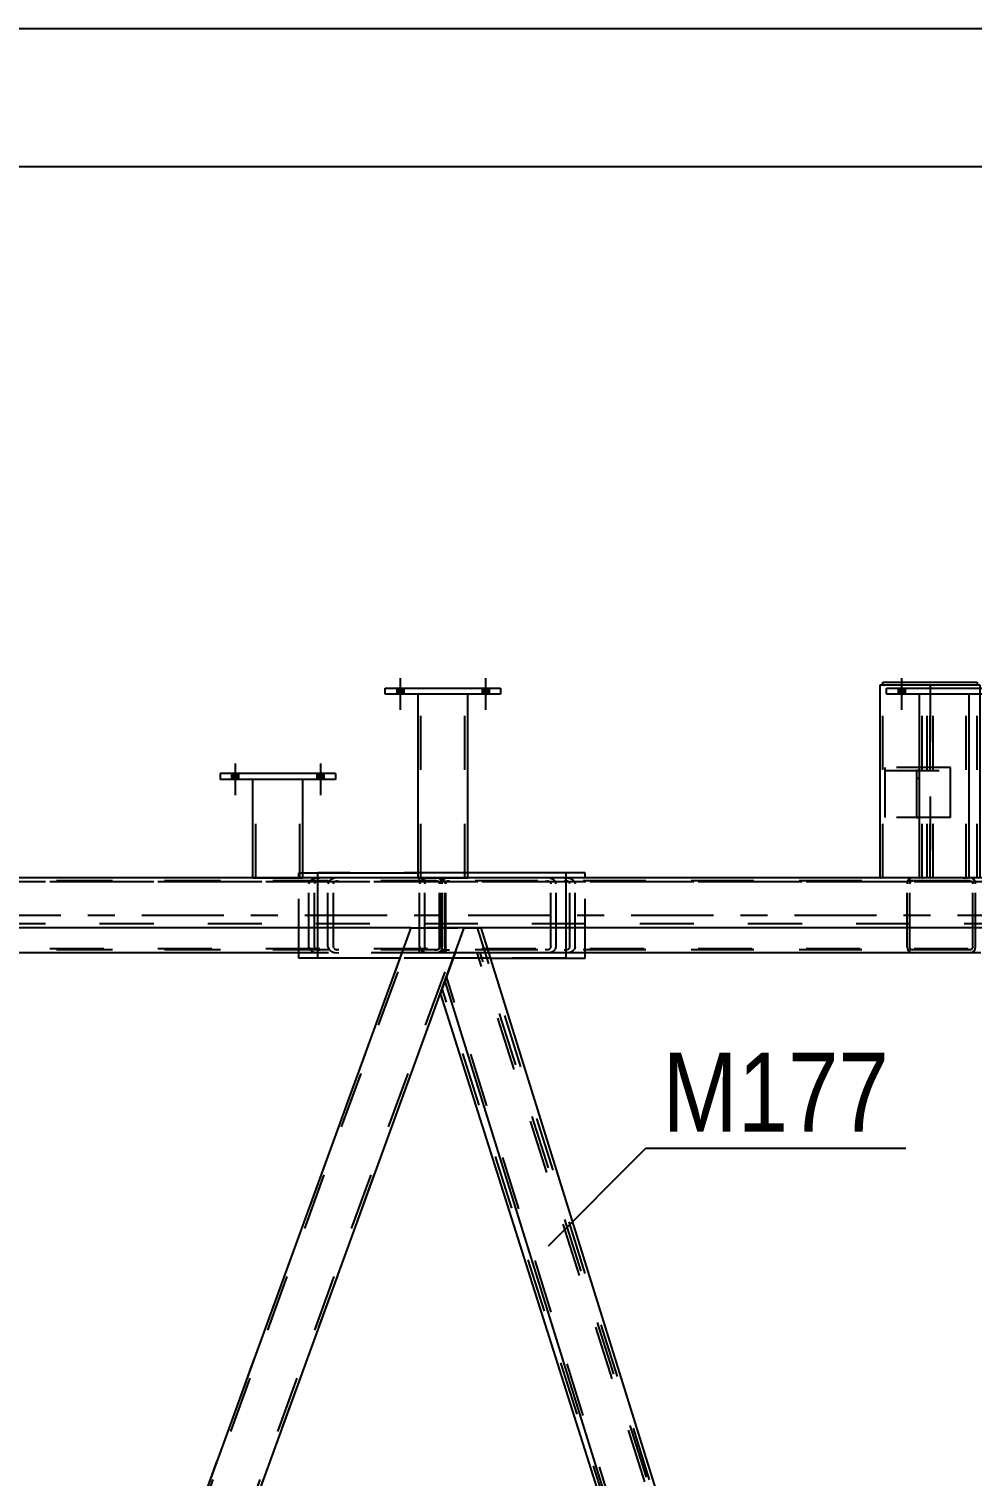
# Model space of a CAD drawing. Header units: millimetres. Extents: x -787 to 402, y -866 to -25.
# Drawn here: x 58.4 to 92.6, y -77.6 to -25.1 of the extents above; entities that cross this region are included whole.
import ezdxf

# ---------------------------------------------------------------- set-up
doc = ezdxf.new("R2010")
doc.units = ezdxf.units.MM
doc.linetypes.add('DXK_LINE_DOT2', pattern=[3.9198, 1.9599, -1.9599])
doc.linetypes.add('DXK_LINE_DOT3', pattern=[5.9187, 2.979, -0.9799, 0.9799, -0.9799])
doc.styles.add('Arial Narrow', font='ARIALN.TTF', dxfattribs={"height": 0.2})

# ---------------------------------------------------------------- blocks, each defined once
blk = doc.blocks.new('Unknown-569028579-1134')
at = {"color": 5, "linetype": 'Continuous'}
for p, q in [((402.241, -25.126), (-786.759, -25.126)), ((397.241, -30.126), (-781.759, -30.126))]:
    blk.add_line(p, q, dxfattribs=at)
blk = doc.blocks.new('Part-569028579-1373 - 1369')
at = {"color": 7, "linetype": 'DXK_LINE_DOT2'}
for p, q in [((73.844, -58.637), (73.314, -60.094)), ((74.759, -58.637), (73.844, -58.637)), ((91.388, -111.439), (74.645, -58.637)), ((91.449, -111.271), (74.759, -58.637)), ((90.118, -112.728), (73.375, -59.926))]:
    blk.add_line(p, q, dxfattribs=at)
at = {"color": 2, "linetype": 'Continuous'}
blk.add_line((89.946, -112.546), (73.314, -60.094), dxfattribs=at)
blk = doc.blocks.new('Part-569028579-1549 - 1369')
at = {"color": 7, "linetype": 'DXK_LINE_DOT2'}
for p, q in [((90.685, -52.018), (90.576, -52.018)), ((90.576, -52.018), (90.576, -53.727)), ((90.576, -52.291), (90.685, -52.291)), ((90.685, -53.727), (90.685, -52.018)), ((90.576, -53.727), (90.685, -53.727))]:
    blk.add_line(p, q, dxfattribs=at)
blk = doc.blocks.new('Part-569028579-13423 - 1369')
at = {"color": 2, "linetype": 'Continuous'}
for p, q in [((72.494, -49.255), (72.494, -55.911)), ((74.312, -55.911), (74.312, -49.255)), ((74.094, -55.911), (72.494, -55.911)), ((74.295, -55.911), (74.094, -55.911)), ((74.295, -55.911), (74.312, -55.911))]:
    blk.add_line(p, q, dxfattribs=at)
at = {"color": 7, "linetype": 'DXK_LINE_DOT2'}
for p, q in [((74.312, -49.255), (72.494, -49.255)), ((72.603, -55.911), (72.603, -49.255)), ((74.203, -55.911), (74.203, -49.255)), ((72.494, -55.911), (72.51, -55.911)), ((72.603, -55.911), (72.611, -55.911)), ((72.611, -55.911), (72.628, -55.911)), ((72.628, -55.911), (72.635, -55.911)), ((74.094, -55.911), (74.248, -55.911))]:
    blk.add_line(p, q, dxfattribs=at)
blk = doc.blocks.new('Part-569028579-13425 - 1369')
at = {"color": 7, "linetype": 'DXK_LINE_DOT2'}
for p, q in [((74.312, -49.255), (72.494, -49.255)), ((72.494, -49.255), (72.494, -55.911)), ((72.603, -55.911), (72.603, -49.255)), ((74.203, -55.911), (74.203, -49.255)), ((74.312, -55.911), (74.312, -49.255)), ((72.494, -55.911), (74.312, -55.911)), ((72.51, -55.911), (72.494, -55.911))]:
    blk.add_line(p, q, dxfattribs=at)
blk = doc.blocks.new('Part-569028579-1449 - 1369')
at = {"color": 2, "linetype": 'Continuous'}
for p, q in [((73.595, -59.321), (74.175, -57.727)), ((74.175, -57.727), (74.546, -57.727)), ((74.546, -57.727), (74.774, -57.727)), ((74.774, -57.727), (91.457, -111.25)), ((73.595, -59.321), (73.472, -59.659)), ((73.472, -59.659), (90.044, -112.827))]:
    blk.add_line(p, q, dxfattribs=at)
at = {"color": 7, "linetype": 'DXK_LINE_DOT2'}
for p, q in [((91.395, -111.419), (74.66, -57.727)), ((73.481, -59.633), (73.595, -59.321)), ((90.158, -112.827), (73.533, -59.49))]:
    blk.add_line(p, q, dxfattribs=at)
blk = doc.blocks.new('Part-569028579-1543 - 1369')
at = {"color": 7, "linetype": 'DXK_LINE_DOT2'}
for p, q in [((71.312, -49.255), (71.312, -49.037)), ((71.312, -49.037), (75.494, -49.037)), ((75.494, -49.255), (71.312, -49.255)), ((75.494, -49.037), (75.494, -49.255))]:
    blk.add_line(p, q, dxfattribs=at)
blk = doc.blocks.new('Part-569028579-1615 - 1369')
at = {"color": 7, "linetype": 'DXK_LINE_DOT2'}
for p, q in [((302.018, -56.055), (8.875, -56.055)), ((74.312, -55.909), (72.494, -55.909)), ((92.494, -55.909), (90.675, -55.909)), ((302.018, -57.582), (8.875, -57.582)), ((74.774, -57.727), (72.24, -57.727))]:
    blk.add_line(p, q, dxfattribs=at)
at = {"color": 2, "linetype": 'Continuous'}
for p, q in [((72.494, -55.909), (56.13, -55.909)), ((90.675, -55.909), (74.312, -55.909)), ((108.857, -55.909), (92.494, -55.909)), ((72.24, -57.727), (36.077, -57.727)), ((110.938, -57.727), (74.774, -57.727))]:
    blk.add_line(p, q, dxfattribs=at)
blk = doc.blocks.new('Bolt-569028579-1713 - 1369')
at = {"linetype": 'Continuous'}
for points in [[(65.993, -52.127), (65.738, -52.127), (65.738, -52.345), (65.993, -52.345)], [(65.993, -52.127), (65.738, -52.127), (65.738, -52.345), (65.993, -52.345)], [(69.084, -52.127), (68.829, -52.127), (68.829, -52.345), (69.084, -52.345)], [(69.084, -52.127), (68.829, -52.127), (68.829, -52.345), (69.084, -52.345)]]:
    blk.add_hatch(color=1, dxfattribs=at).paths.add_polyline_path(points)
at = {"color": 1, "linetype": 'Continuous'}
for p, q in [((65.865, -51.763), (65.865, -52.909)), ((65.865, -51.763), (65.865, -52.909)), ((68.956, -51.763), (68.956, -52.909)), ((68.956, -51.763), (68.956, -52.909)), ((65.738, -52.127), (65.738, -52.345)), ((65.738, -52.127), (65.738, -52.345)), ((65.993, -52.127), (65.993, -52.345)), ((65.993, -52.127), (65.993, -52.345)), ((68.829, -52.127), (68.829, -52.345)), ((68.829, -52.127), (68.829, -52.345)), ((69.084, -52.127), (69.084, -52.345)), ((69.084, -52.127), (69.084, -52.345))]:
    blk.add_line(p, q, dxfattribs=at)
blk = doc.blocks.new('Part-569028579-1832 - 1369')
at = {"color": 7, "linetype": 'DXK_LINE_DOT2'}
for p, q in [((33.883, -56.044), (33.853, -56.128)), ((33.853, -58.418), (33.853, -56.128)), ((34.052, -56.128), (34.067, -56.086)), ((34.052, -58.418), (34.052, -56.128)), ((34.25, -55.909), (34.098, -55.926)), ((34.174, -56.027), (34.25, -56.018)), ((73.108, -55.909), (34.25, -55.909)), ((73.108, -56.018), (34.25, -56.018)), ((38.571, -55.926), (38.419, -55.909)), ((38.419, -56.018), (38.495, -56.027)), ((38.602, -56.086), (38.617, -56.128)), ((38.617, -58.418), (38.617, -56.128)), ((38.816, -56.128), (38.786, -56.044)), ((38.816, -58.418), (38.816, -56.128)), ((68.542, -56.128), (68.572, -56.044)), ((68.542, -58.418), (68.542, -56.128)), ((68.756, -56.086), (68.741, -56.128)), ((68.741, -58.418), (68.741, -56.128)), ((68.787, -55.926), (68.939, -55.909)), ((68.939, -56.018), (68.863, -56.027)), ((73.108, -55.909), (73.26, -55.926)), ((73.184, -56.027), (73.108, -56.018)), ((73.306, -56.128), (73.291, -56.086)), ((73.306, -58.418), (73.306, -56.128)), ((73.475, -56.044), (73.505, -56.128)), ((73.505, -58.418), (73.505, -56.128)), ((33.853, -58.418), (33.883, -58.502)), ((34.067, -58.46), (34.052, -58.418)), ((34.098, -58.62), (34.25, -58.637)), ((34.25, -58.528), (34.174, -58.519)), ((73.108, -58.528), (34.25, -58.528)), ((39.179, -58.637), (34.25, -58.637)), ((38.495, -58.519), (38.419, -58.528)), ((38.419, -58.637), (38.571, -58.62)), ((38.617, -58.418), (38.602, -58.46)), ((38.786, -58.502), (38.816, -58.418)), ((73.108, -58.637), (54.223, -58.637)), ((68.572, -58.502), (68.542, -58.418)), ((68.741, -58.418), (68.756, -58.46)), ((68.939, -58.637), (68.787, -58.62)), ((68.863, -58.519), (68.939, -58.528)), ((73.108, -58.528), (73.184, -58.519)), ((73.26, -58.62), (73.108, -58.637)), ((73.291, -58.46), (73.306, -58.418)), ((73.505, -58.418), (73.475, -58.502))]:
    blk.add_line(p, q, dxfattribs=at)
at = {"color": 2, "linetype": 'Continuous'}
blk.add_line((54.223, -58.637), (39.179, -58.637), dxfattribs=at)
at = {"color": 7, "linetype": 'DXK_LINE_DOT2'}
for centre, radius, start, end in [((34.16, -56.292), 0.371, 99.5182, 138.0638), ((34.205, -56.21), 0.186, 99.5182, 138.0638), ((38.464, -56.21), 0.186, 41.9362, 80.4818), ((38.509, -56.292), 0.371, 41.9362, 80.4818), ((68.848, -56.292), 0.371, 99.5182, 138.0638), ((68.894, -56.21), 0.186, 99.5182, 138.0638), ((73.153, -56.21), 0.186, 41.9362, 80.4818), ((73.198, -56.292), 0.371, 41.9362, 80.4818), ((34.16, -58.254), 0.371, 221.9362, 260.4818), ((34.205, -58.336), 0.186, 221.9362, 260.4818), ((38.464, -58.336), 0.186, 279.5182, 318.0638), ((38.509, -58.254), 0.371, 279.5182, 318.0638), ((68.848, -58.254), 0.371, 221.9362, 260.4818), ((68.894, -58.336), 0.186, 221.9362, 260.4818), ((73.153, -58.336), 0.186, 279.5182, 318.0638), ((73.198, -58.254), 0.371, 279.5182, 318.0638)]:
    blk.add_arc(centre, radius, start, end, dxfattribs=at)
blk = doc.blocks.new('Part-569028579-1793 - 1369')
at = {"color": 7, "linetype": 'DXK_LINE_DOT2'}
for p, q in [((71.909, -58.637), (52.222, -112.728)), ((52.338, -112.728), (72.025, -58.637)), ((54.04, -112.728), (73.728, -58.637)), ((54.156, -112.728), (73.844, -58.637)), ((73.844, -58.637), (71.909, -58.637))]:
    blk.add_line(p, q, dxfattribs=at)
blk = doc.blocks.new('Part-569028579-1799 - 1369')
at = {"color": 7, "linetype": 'DXK_LINE_DOT2'}
for p, q in [((52.301, -112.827), (72.356, -57.727)), ((54.004, -112.827), (74.059, -57.727)), ((73.472, -59.659), (74.175, -57.727)), ((74.157, -57.727), (74.107, -57.727)), ((74.175, -57.727), (74.157, -57.727))]:
    blk.add_line(p, q, dxfattribs=at)
at = {"color": 2, "linetype": 'Continuous'}
for p, q in [((72.24, -57.727), (52.76, -111.25)), ((72.24, -57.727), (72.258, -57.727)), ((72.258, -57.727), (73.943, -57.727)), ((74.175, -57.727), (73.943, -57.727)), ((54.12, -112.827), (73.472, -59.659))]:
    blk.add_line(p, q, dxfattribs=at)
blk = doc.blocks.new('Part-569028579-1826 - 1369')
at = {"color": 7, "linetype": 'DXK_LINE_DOT2'}
for p, q in [((72.581, -56.044), (72.55, -56.128)), ((72.55, -58.418), (72.55, -56.128)), ((72.749, -56.128), (72.764, -56.086)), ((72.749, -58.418), (72.749, -56.128)), ((72.947, -55.909), (72.796, -55.926)), ((72.871, -56.027), (72.947, -56.018)), ((111.805, -55.909), (72.947, -55.909)), ((111.805, -56.019), (72.947, -56.018)), ((77.268, -55.926), (77.116, -55.909)), ((77.116, -56.018), (77.192, -56.027)), ((77.3, -56.086), (77.315, -56.128)), ((77.315, -58.418), (77.315, -56.128)), ((77.513, -56.128), (77.483, -56.044)), ((77.513, -58.418), (77.513, -56.128)), ((107.239, -56.128), (107.27, -56.044)), ((107.239, -58.419), (107.239, -56.128)), ((107.453, -56.086), (107.438, -56.128)), ((107.438, -58.419), (107.438, -56.128)), ((107.484, -55.926), (107.636, -55.909)), ((107.636, -56.019), (107.56, -56.027)), ((111.805, -55.909), (111.957, -55.926)), ((111.881, -56.027), (111.805, -56.019)), ((112.004, -56.128), (111.988, -56.086)), ((112.004, -58.419), (112.004, -56.128)), ((112.172, -56.044), (112.202, -56.128)), ((112.202, -58.419), (112.202, -56.128)), ((72.55, -58.418), (72.581, -58.502)), ((72.764, -58.46), (72.749, -58.418)), ((72.796, -58.62), (72.947, -58.637)), ((72.947, -58.528), (72.871, -58.519)), ((111.805, -58.528), (72.947, -58.528)), ((77.877, -58.637), (72.947, -58.637)), ((77.192, -58.519), (77.116, -58.528)), ((77.116, -58.637), (77.268, -58.62)), ((77.315, -58.418), (77.3, -58.46)), ((77.483, -58.502), (77.513, -58.418)), ((111.805, -58.637), (92.92, -58.637)), ((107.27, -58.502), (107.239, -58.419)), ((107.438, -58.419), (107.453, -58.46)), ((107.636, -58.637), (107.484, -58.62)), ((107.56, -58.519), (107.636, -58.528)), ((111.805, -58.528), (111.881, -58.519)), ((111.957, -58.62), (111.805, -58.637)), ((111.988, -58.46), (112.004, -58.419)), ((112.202, -58.419), (112.172, -58.502))]:
    blk.add_line(p, q, dxfattribs=at)
at = {"color": 2, "linetype": 'Continuous'}
blk.add_line((92.92, -58.637), (77.877, -58.637), dxfattribs=at)
at = {"color": 7, "linetype": 'DXK_LINE_DOT2'}
for centre, radius, start, end in [((72.857, -56.292), 0.371, 99.5182, 138.0638), ((72.902, -56.21), 0.186, 99.5182, 138.0638), ((77.161, -56.21), 0.186, 41.9362, 80.4818), ((77.207, -56.292), 0.371, 41.9362, 80.4818), ((107.546, -56.292), 0.371, 99.5182, 138.0638), ((107.591, -56.21), 0.186, 99.5182, 138.0638), ((111.85, -56.21), 0.186, 41.9362, 80.4818), ((111.896, -56.292), 0.371, 41.9362, 80.4818), ((72.857, -58.254), 0.371, 221.9362, 260.4818), ((72.902, -58.336), 0.186, 221.9362, 260.4818), ((77.161, -58.336), 0.186, 279.5182, 318.0638), ((77.207, -58.254), 0.371, 279.5182, 318.0638), ((107.546, -58.254), 0.371, 221.9362, 260.4818), ((107.591, -58.336), 0.186, 221.9362, 260.4818), ((111.85, -58.336), 0.186, 279.5182, 318.0638), ((111.896, -58.254), 0.371, 279.5182, 318.0638)]:
    blk.add_arc(centre, radius, start, end, dxfattribs=at)
blk = doc.blocks.new('Part-569028579-1835 - 1369')
at = {"color": 7, "linetype": 'DXK_LINE_DOT2'}
for p, q in [((54.024, -56.128), (54.039, -56.044)), ((54.024, -57.727), (54.024, -56.128)), ((54.039, -56.044), (54.082, -55.973)), ((54.082, -55.973), (54.147, -55.926)), ((54.131, -56.086), (54.123, -56.128)), ((54.123, -58.418), (54.123, -56.128)), ((54.153, -56.05), (54.131, -56.086)), ((54.147, -55.926), (54.223, -55.909)), ((54.185, -56.027), (54.153, -56.05)), ((54.223, -56.018), (54.185, -56.027)), ((73.174, -55.909), (54.223, -55.909)), ((73.174, -56.018), (54.223, -56.018)), ((56.307, -55.909), (56.383, -55.926)), ((56.345, -56.027), (56.307, -56.018)), ((56.377, -56.05), (56.345, -56.027)), ((56.399, -56.086), (56.377, -56.05)), ((56.383, -55.926), (56.447, -55.973)), ((56.406, -56.128), (56.399, -56.086)), ((56.406, -58.418), (56.406, -56.128)), ((56.447, -55.973), (56.49, -56.044)), ((56.49, -56.044), (56.506, -56.128)), ((56.506, -58.418), (56.506, -56.128)), ((69.263, -56.044), (69.233, -56.128)), ((69.233, -58.418), (69.233, -56.128)), ((69.431, -56.128), (69.446, -56.086)), ((69.431, -58.418), (69.431, -56.128)), ((69.63, -55.909), (69.478, -55.926)), ((69.554, -56.027), (69.63, -56.018)), ((72.55, -56.018), (72.55, -55.909)), ((73.25, -55.926), (73.174, -55.909)), ((73.174, -56.018), (73.212, -56.027)), ((73.212, -56.027), (73.245, -56.05)), ((73.245, -56.05), (73.266, -56.086)), ((73.315, -55.973), (73.25, -55.926)), ((73.266, -56.086), (73.274, -56.128)), ((73.274, -58.418), (73.274, -56.128)), ((73.358, -56.044), (73.315, -55.973)), ((73.373, -56.128), (73.358, -56.044)), ((73.373, -58.418), (73.373, -56.128)), ((54.123, -58.418), (54.131, -58.46)), ((54.131, -58.46), (54.153, -58.496)), ((54.153, -58.496), (54.185, -58.519)), ((54.185, -58.519), (54.223, -58.528)), ((73.174, -58.528), (54.223, -58.528)), ((56.307, -58.528), (56.345, -58.519)), ((56.383, -58.62), (56.307, -58.637)), ((56.345, -58.519), (56.377, -58.496)), ((56.377, -58.496), (56.399, -58.46)), ((56.447, -58.573), (56.383, -58.62)), ((56.399, -58.46), (56.406, -58.418)), ((56.49, -58.502), (56.447, -58.573)), ((56.506, -58.418), (56.49, -58.502)), ((73.174, -58.637), (68.869, -58.637)), ((69.233, -58.418), (69.263, -58.502)), ((69.446, -58.46), (69.431, -58.418)), ((69.478, -58.62), (69.63, -58.637)), ((69.63, -58.528), (69.554, -58.519)), ((72.55, -58.637), (72.55, -58.528)), ((73.212, -58.519), (73.174, -58.528)), ((73.174, -58.637), (73.25, -58.62)), ((73.245, -58.496), (73.212, -58.519)), ((73.266, -58.46), (73.245, -58.496)), ((73.25, -58.62), (73.315, -58.573)), ((73.274, -58.418), (73.266, -58.46)), ((73.315, -58.573), (73.358, -58.502)), ((73.358, -58.502), (73.373, -58.418))]:
    blk.add_line(p, q, dxfattribs=at)
at = {"color": 2, "linetype": 'Continuous'}
for p, q in [((54.024, -58.418), (54.024, -57.727)), ((54.039, -58.502), (54.024, -58.418)), ((54.082, -58.573), (54.039, -58.502)), ((54.147, -58.62), (54.082, -58.573)), ((54.223, -58.637), (54.147, -58.62)), ((68.869, -58.637), (54.223, -58.637))]:
    blk.add_line(p, q, dxfattribs=at)
at = {"color": 7, "linetype": 'DXK_LINE_DOT2'}
for centre, radius, start, end in [((69.539, -56.292), 0.371, 99.5182, 138.0638), ((69.584, -56.21), 0.186, 99.5182, 138.0638), ((69.539, -58.254), 0.371, 221.9362, 260.4818), ((69.584, -58.336), 0.186, 221.9362, 260.4818)]:
    blk.add_arc(centre, radius, start, end, dxfattribs=at)
blk = doc.blocks.new('Part-569028579-13421 - 1369')
at = {"color": 2, "linetype": 'Continuous'}
for p, q in [((89.494, -49.255), (89.494, -49.037)), ((89.494, -49.037), (93.675, -49.037)), ((93.675, -49.255), (89.494, -49.255)), ((93.675, -49.037), (93.675, -49.255))]:
    blk.add_line(p, q, dxfattribs=at)
blk = doc.blocks.new('Part-569028579-1871 - 1369')
at = {"color": 7, "linetype": 'DXK_LINE_DOT2'}
for p, q in [((296.287, -55.909), (15.228, -55.91)), ((296.287, -56.055), (15.228, -56.055)), ((296.287, -58.491), (15.228, -58.491)), ((272.665, -58.637), (29.481, -58.637))]:
    blk.add_line(p, q, dxfattribs=at)
at = {"color": 7, "linetype": 'DXK_LINE_DOT3'}
blk.add_line((296.287, -57.273), (15.228, -57.273), dxfattribs=at)
blk = doc.blocks.new('Part-569028579-1904 - 1369')
at = {"color": 7, "linetype": 'DXK_LINE_DOT2'}
for p, q in [((73.373, -56.128), (73.388, -56.044)), ((73.373, -58.418), (73.373, -56.128)), ((73.388, -56.044), (73.431, -55.973)), ((73.431, -55.973), (73.495, -55.926)), ((73.48, -56.086), (73.472, -56.128)), ((73.472, -58.418), (73.472, -56.128)), ((73.498, -56.05), (73.48, -56.086)), ((73.495, -55.926), (73.505, -55.924)), ((73.562, -56.027), (73.498, -56.05)), ((73.498, -58.496), (73.498, -56.05)), ((73.638, -55.909), (73.505, -55.924)), ((73.505, -58.622), (73.505, -55.924)), ((73.638, -56.018), (73.562, -56.027)), ((92.523, -55.909), (73.638, -55.909)), ((92.523, -56.018), (73.638, -56.018)), ((77.807, -55.909), (77.959, -55.926)), ((77.883, -56.027), (77.807, -56.018)), ((78.005, -56.128), (77.99, -56.086)), ((78.005, -58.418), (78.005, -56.128)), ((78.174, -56.044), (78.204, -56.128)), ((78.204, -58.418), (78.204, -56.128)), ((90.255, -56.044), (90.24, -56.128)), ((90.24, -58.418), (90.24, -56.128)), ((90.298, -55.973), (90.255, -56.044)), ((90.363, -55.926), (90.298, -55.973)), ((90.339, -56.128), (90.347, -56.086)), ((90.339, -58.418), (90.339, -56.128)), ((90.347, -56.086), (90.369, -56.05)), ((90.439, -55.909), (90.363, -55.926)), ((90.369, -56.05), (90.401, -56.027)), ((90.401, -56.027), (90.439, -56.018)), ((92.599, -55.926), (92.523, -55.909)), ((92.523, -56.018), (92.561, -56.027)), ((92.561, -56.027), (92.593, -56.05)), ((92.593, -56.05), (92.615, -56.086)), ((92.663, -55.973), (92.599, -55.926)), ((92.615, -56.086), (92.622, -56.128)), ((92.622, -58.418), (92.622, -56.128)), ((92.706, -56.044), (92.663, -55.973)), ((92.722, -56.128), (92.706, -56.044)), ((92.722, -58.418), (92.722, -56.128)), ((73.388, -58.502), (73.373, -58.418)), ((73.431, -58.573), (73.388, -58.502)), ((73.495, -58.62), (73.431, -58.573)), ((73.472, -58.418), (73.48, -58.46)), ((73.48, -58.46), (73.498, -58.496)), ((73.505, -58.622), (73.495, -58.62)), ((73.498, -58.496), (73.562, -58.519)), ((73.638, -58.637), (73.505, -58.622)), ((73.562, -58.519), (73.638, -58.528)), ((92.523, -58.528), (73.638, -58.528)), ((92.523, -58.637), (73.638, -58.637)), ((77.807, -58.528), (77.883, -58.519)), ((77.959, -58.62), (77.807, -58.637)), ((77.99, -58.46), (78.005, -58.418)), ((78.204, -58.418), (78.174, -58.502)), ((90.24, -58.418), (90.255, -58.502)), ((90.255, -58.502), (90.298, -58.573)), ((90.298, -58.573), (90.363, -58.62)), ((90.347, -58.46), (90.339, -58.418)), ((90.369, -58.496), (90.347, -58.46)), ((90.363, -58.62), (90.439, -58.637)), ((90.401, -58.519), (90.369, -58.496)), ((90.439, -58.528), (90.401, -58.519)), ((92.561, -58.519), (92.523, -58.528)), ((92.523, -58.637), (92.599, -58.62)), ((92.593, -58.496), (92.561, -58.519)), ((92.615, -58.46), (92.593, -58.496)), ((92.599, -58.62), (92.663, -58.573)), ((92.622, -58.418), (92.615, -58.46)), ((92.663, -58.573), (92.706, -58.502)), ((92.706, -58.502), (92.722, -58.418))]:
    blk.add_line(p, q, dxfattribs=at)
for centre, radius, start, end in [((77.852, -56.21), 0.186, 41.9362, 80.4818), ((77.897, -56.292), 0.371, 41.9362, 80.4818), ((77.852, -58.336), 0.186, 279.5182, 318.0638), ((77.897, -58.254), 0.371, 279.5182, 318.0638)]:
    blk.add_arc(centre, radius, start, end, dxfattribs=at)
blk = doc.blocks.new('Part-569028579-1959 - 1369')
at = {"color": 2, "linetype": 'Continuous'}
for p, q in [((68.178, -55.909), (68.178, -55.728)), ((68.178, -55.728), (68.869, -55.728)), ((78.567, -55.728), (77.877, -55.728)), ((78.567, -55.909), (78.567, -55.728)), ((68.178, -58.819), (68.178, -58.637)), ((78.567, -58.819), (78.567, -58.637)), ((68.869, -58.819), (68.178, -58.819)), ((77.877, -58.819), (78.567, -58.819))]:
    blk.add_line(p, q, dxfattribs=at)
at = {"color": 7, "linetype": 'DXK_LINE_DOT2'}
for p, q in [((68.178, -58.637), (68.178, -55.909)), ((77.877, -55.728), (68.869, -55.728)), ((78.567, -58.637), (78.567, -55.909)), ((77.877, -58.819), (68.869, -58.819))]:
    blk.add_line(p, q, dxfattribs=at)
blk = doc.blocks.new('Part-569028579-1974 - 1369')
at = {"color": 2, "linetype": 'Continuous'}
for p, q in [((69.502, -52.127), (65.32, -52.127)), ((65.32, -52.127), (65.32, -52.345)), ((69.502, -52.345), (65.32, -52.345)), ((69.502, -52.127), (69.502, -52.345))]:
    blk.add_line(p, q, dxfattribs=at)
blk = doc.blocks.new('Part-569028579-1998 - 1369')
at = {"color": 2, "linetype": 'Continuous'}
for p, q in [((68.869, -55.909), (68.869, -55.728)), ((68.869, -55.728), (72.494, -55.728)), ((77.877, -55.728), (74.312, -55.728)), ((77.877, -55.909), (77.877, -55.728)), ((68.869, -58.819), (68.869, -57.727)), ((77.877, -58.819), (77.877, -57.727)), ((71.843, -58.819), (68.869, -58.819)), ((75.114, -58.819), (77.877, -58.819))]:
    blk.add_line(p, q, dxfattribs=at)
at = {"color": 7, "linetype": 'DXK_LINE_DOT2'}
for p, q in [((68.869, -57.727), (68.869, -55.909)), ((74.312, -55.728), (72.494, -55.728)), ((77.877, -57.727), (77.877, -55.909)), ((75.114, -58.819), (71.843, -58.819))]:
    blk.add_line(p, q, dxfattribs=at)
blk = doc.blocks.new('Part-569028579-13420 - 1369')
at = {"color": 2, "linetype": 'Continuous'}
for p, q in [((90.675, -49.255), (90.675, -55.911)), ((92.494, -55.911), (92.494, -49.255)), ((92.275, -55.911), (90.675, -55.911)), ((92.477, -55.911), (92.275, -55.911)), ((92.477, -55.911), (92.494, -55.911))]:
    blk.add_line(p, q, dxfattribs=at)
at = {"color": 7, "linetype": 'DXK_LINE_DOT2'}
for p, q in [((92.494, -49.255), (90.675, -49.255)), ((90.785, -55.911), (90.785, -49.255)), ((92.385, -55.911), (92.385, -49.255)), ((90.675, -55.911), (90.692, -55.911)), ((90.785, -55.911), (90.793, -55.911)), ((90.793, -55.911), (90.81, -55.911)), ((90.81, -55.911), (90.816, -55.911)), ((92.275, -55.911), (92.43, -55.911))]:
    blk.add_line(p, q, dxfattribs=at)
blk = doc.blocks.new('Part-569028579-13422 - 1369')
at = {"color": 2, "linetype": 'Continuous'}
for p, q in [((91.075, -48.928), (91.075, -49.037)), ((92.675, -48.928), (91.109, -48.928)), ((92.894, -48.928), (92.675, -48.928)), ((92.894, -49.037), (92.894, -48.928)), ((92.894, -55.909), (92.894, -49.255))]:
    blk.add_line(p, q, dxfattribs=at)
at = {"color": 7, "linetype": 'DXK_LINE_DOT2'}
for p, q in [((91.109, -48.928), (91.075, -48.928)), ((91.075, -49.037), (91.075, -55.911)), ((91.185, -55.911), (91.185, -48.928)), ((91.185, -48.928), (91.193, -48.928)), ((92.785, -55.911), (92.785, -48.928)), ((92.894, -49.255), (92.894, -49.037)), ((92.894, -55.911), (91.075, -55.911)), ((91.075, -55.911), (91.092, -55.911)), ((92.894, -55.911), (92.894, -55.909))]:
    blk.add_line(p, q, dxfattribs=at)
blk = doc.blocks.new('Part-569028579-13424 - 1369')
at = {"color": 2, "linetype": 'Continuous'}
for p, q in [((71.312, -49.255), (71.312, -49.037)), ((71.312, -49.037), (75.494, -49.037)), ((75.494, -49.255), (71.312, -49.255)), ((75.494, -49.037), (75.494, -49.255))]:
    blk.add_line(p, q, dxfattribs=at)
blk = doc.blocks.new('Part-569028579-13441 - 1369')
at = {"color": 2, "linetype": 'Continuous'}
for p, q in [((89.274, -48.928), (89.257, -48.928)), ((89.257, -48.928), (89.257, -55.909)), ((91.042, -48.928), (89.274, -48.928)), ((91.075, -48.928), (91.075, -49.037))]:
    blk.add_line(p, q, dxfattribs=at)
at = {"color": 7, "linetype": 'DXK_LINE_DOT2'}
for p, q in [((89.366, -55.912), (89.366, -48.928)), ((89.366, -48.928), (89.375, -48.928)), ((89.366, -48.928), (89.375, -48.928)), ((90.966, -55.912), (90.966, -48.928)), ((91.059, -48.928), (91.042, -48.928)), ((91.059, -48.928), (91.042, -48.928)), ((91.075, -48.928), (91.059, -48.928)), ((91.059, -48.928), (91.075, -48.928)), ((91.075, -55.912), (91.075, -49.037)), ((89.257, -55.909), (89.257, -55.912)), ((89.257, -55.912), (89.257, -55.909)), ((91.075, -55.912), (89.257, -55.912)), ((89.257, -55.912), (89.274, -55.912))]:
    blk.add_line(p, q, dxfattribs=at)
blk = doc.blocks.new('Part-569028579-13442 - 1369')
at = {"color": 2, "linetype": 'Continuous'}
for p, q in [((66.502, -55.909), (66.502, -52.345)), ((68.32, -55.728), (68.32, -52.345))]:
    blk.add_line(p, q, dxfattribs=at)
at = {"color": 7, "linetype": 'DXK_LINE_DOT2'}
for p, q in [((68.32, -52.345), (66.502, -52.345)), ((66.502, -52.345), (66.518, -52.345)), ((66.611, -55.912), (66.611, -52.345)), ((68.211, -55.912), (68.211, -52.345)), ((66.502, -55.909), (66.502, -55.912)), ((66.502, -55.912), (68.32, -55.912)), ((66.502, -55.912), (66.518, -55.912)), ((68.32, -55.912), (68.32, -55.728))]:
    blk.add_line(p, q, dxfattribs=at)
blk = doc.blocks.new('Part-569028579-13453 - 1369')
at = {"color": 7, "linetype": 'DXK_LINE_DOT2'}
for p, q in [((91.811, -51.909), (89.448, -51.909)), ((89.448, -53.727), (89.448, -51.909)), ((91.811, -53.727), (91.811, -51.909)), ((89.448, -52.018), (91.811, -52.018)), ((91.811, -53.727), (89.448, -53.727))]:
    blk.add_line(p, q, dxfattribs=at)
blk = doc.blocks.new('Part-569028579-13454 - 1369')
at = {"color": 2, "linetype": 'Continuous'}
for p, q in [((89.366, -48.928), (89.366, -48.819)), ((89.366, -48.819), (92.785, -48.819)), ((91.109, -48.928), (91.042, -48.928)), ((92.785, -48.819), (92.785, -48.928))]:
    blk.add_line(p, q, dxfattribs=at)
at = {"color": 7, "linetype": 'DXK_LINE_DOT2'}
for p, q in [((91.042, -48.928), (89.366, -48.928)), ((92.785, -48.928), (91.109, -48.928))]:
    blk.add_line(p, q, dxfattribs=at)
blk = doc.blocks.new('Bolt-569028579-13480 - 1369')
at = {"linetype": 'Continuous'}
for points in [[(90.166, -49.037), (89.912, -49.037), (89.912, -49.255), (90.166, -49.255)], [(90.166, -49.037), (89.912, -49.037), (89.912, -49.255), (90.166, -49.255)], [(93.257, -49.037), (93.003, -49.037), (93.003, -49.255), (93.257, -49.255)], [(93.257, -49.037), (93.003, -49.037), (93.003, -49.255), (93.257, -49.255)]]:
    blk.add_hatch(color=1, dxfattribs=at).paths.add_polyline_path(points)
at = {"color": 1, "linetype": 'Continuous'}
for p, q in [((90.039, -48.673), (90.039, -49.818)), ((90.039, -48.673), (90.039, -49.818)), ((93.13, -48.673), (93.13, -49.818)), ((93.13, -48.673), (93.13, -49.818)), ((89.912, -49.037), (89.912, -49.255)), ((89.912, -49.037), (89.912, -49.255)), ((90.166, -49.037), (90.166, -49.255)), ((90.166, -49.037), (90.166, -49.255)), ((93.003, -49.037), (93.003, -49.255)), ((93.003, -49.037), (93.003, -49.255)), ((93.257, -49.037), (93.257, -49.255)), ((93.257, -49.037), (93.257, -49.255))]:
    blk.add_line(p, q, dxfattribs=at)
blk = doc.blocks.new('Bolt-569028579-13481 - 1369')
at = {"linetype": 'Continuous'}
for points in [[(71.985, -49.037), (71.73, -49.037), (71.73, -49.255), (71.985, -49.255)], [(71.985, -49.037), (71.73, -49.037), (71.73, -49.255), (71.985, -49.255)], [(75.075, -49.037), (74.821, -49.037), (74.821, -49.255), (75.075, -49.255)], [(75.075, -49.037), (74.821, -49.037), (74.821, -49.255), (75.075, -49.255)]]:
    blk.add_hatch(color=1, dxfattribs=at).paths.add_polyline_path(points)
at = {"color": 1, "linetype": 'Continuous'}
for p, q in [((71.857, -48.673), (71.857, -49.819)), ((71.857, -48.673), (71.857, -49.819)), ((74.948, -48.673), (74.948, -49.819)), ((74.948, -48.673), (74.948, -49.819)), ((71.73, -49.037), (71.73, -49.255)), ((71.73, -49.037), (71.73, -49.255)), ((71.985, -49.037), (71.985, -49.255)), ((71.985, -49.037), (71.985, -49.255)), ((74.821, -49.037), (74.821, -49.255)), ((74.821, -49.037), (74.821, -49.255)), ((75.075, -49.037), (75.075, -49.255)), ((75.075, -49.037), (75.075, -49.255))]:
    blk.add_line(p, q, dxfattribs=at)
blk = doc.blocks.new('Bolt-569028579-13482 - 1369')
at = {"linetype": 'Continuous'}
for points in [[(71.985, -49.037), (71.73, -49.037), (71.73, -49.255), (71.985, -49.255)], [(71.985, -49.037), (71.73, -49.037), (71.73, -49.255), (71.985, -49.255)], [(75.075, -49.037), (74.821, -49.037), (74.821, -49.255), (75.075, -49.255)], [(75.075, -49.037), (74.821, -49.037), (74.821, -49.255), (75.075, -49.255)]]:
    blk.add_hatch(color=1, dxfattribs=at).paths.add_polyline_path(points)
at = {"color": 1, "linetype": 'Continuous'}
for p, q in [((71.857, -48.673), (71.857, -49.819)), ((71.857, -48.673), (71.857, -49.819)), ((74.948, -48.673), (74.948, -49.819)), ((74.948, -48.673), (74.948, -49.819)), ((71.73, -49.037), (71.73, -49.255)), ((71.73, -49.037), (71.73, -49.255)), ((71.985, -49.037), (71.985, -49.255)), ((71.985, -49.037), (71.985, -49.255)), ((74.821, -49.037), (74.821, -49.255)), ((74.821, -49.037), (74.821, -49.255)), ((75.075, -49.037), (75.075, -49.255)), ((75.075, -49.037), (75.075, -49.255))]:
    blk.add_line(p, q, dxfattribs=at)
blk = doc.blocks.new('Mark-569028579-1445 - 1369')
at = {"color": 30, "linetype": 'Continuous'}
for p, q in [((77.233, -69.256), (80.769, -65.721)), ((80.769, -65.721), (90.193, -65.721))]:
    blk.add_line(p, q, dxfattribs=at)
at = {"color": 0}
blk.add_wipeout([(89.593, -65.121), (89.593, -62.121), (81.369, -62.121), (81.369, -65.121)], dxfattribs=at)
blk.add_wipeout([(89.593, -65.121), (89.593, -62.121), (81.369, -62.121), (81.369, -65.121)], dxfattribs=at)
at = {"color": 3, "style": 'Arial Narrow'}
blk.add_text('M177', height=2.8633, dxfattribs=at).set_placement((81.369, -65.121))

msp = doc.modelspace()

# ---------------------------------------------------------------- block references
for name in ['Unknown-569028579-1134', 'Bolt-569028579-13481 - 1369', 'Bolt-569028579-13482 - 1369', 'Bolt-569028579-13480 - 1369', 'Part-569028579-1543 - 1369', 'Part-569028579-13424 - 1369', 'Part-569028579-13423 - 1369', 'Part-569028579-13425 - 1369', 'Part-569028579-13441 - 1369', 'Part-569028579-13454 - 1369', 'Part-569028579-13421 - 1369', 'Part-569028579-13420 - 1369', 'Part-569028579-13422 - 1369', 'Bolt-569028579-1713 - 1369', 'Part-569028579-13453 - 1369', 'Part-569028579-1974 - 1369', 'Part-569028579-13442 - 1369', 'Part-569028579-1549 - 1369', 'Part-569028579-1615 - 1369', 'Part-569028579-1871 - 1369', 'Part-569028579-1832 - 1369', 'Part-569028579-1835 - 1369', 'Part-569028579-1959 - 1369', 'Part-569028579-1998 - 1369', 'Part-569028579-1826 - 1369', 'Part-569028579-1904 - 1369', 'Part-569028579-1799 - 1369', 'Part-569028579-1449 - 1369', 'Part-569028579-1793 - 1369', 'Part-569028579-1373 - 1369']:
    msp.add_blockref(name, (0, 0))

# ---------------------------------------------------------------- next in the draw order: block references
msp.add_blockref('Mark-569028579-1445 - 1369', (0, 0))

doc.saveas('drawing.dxf')
